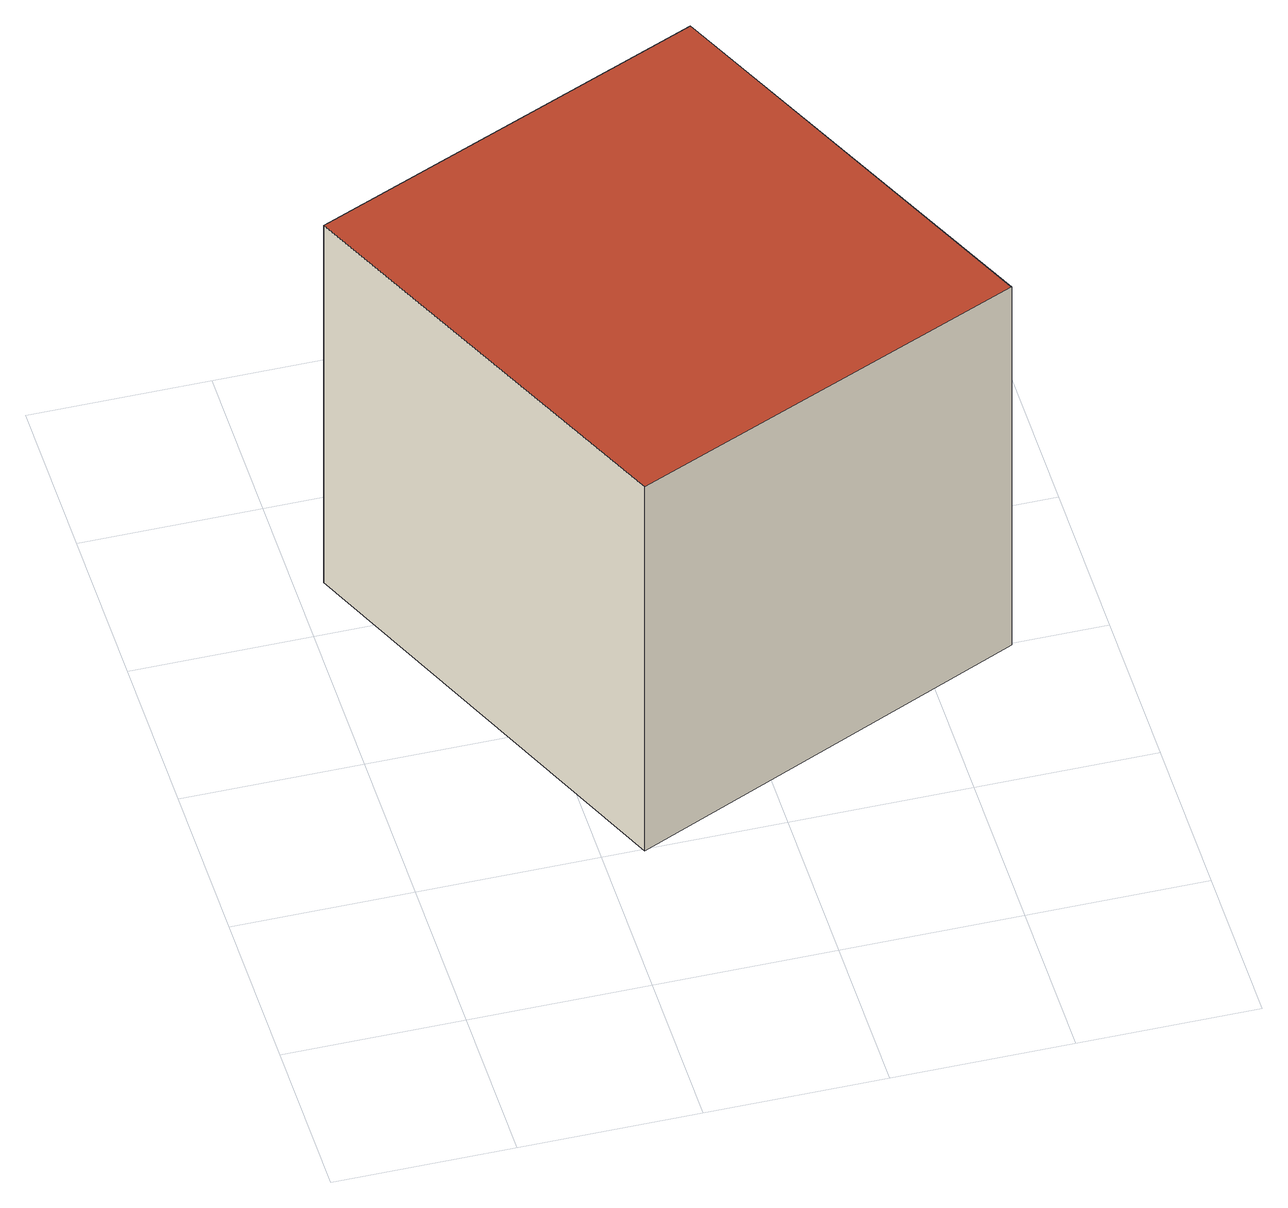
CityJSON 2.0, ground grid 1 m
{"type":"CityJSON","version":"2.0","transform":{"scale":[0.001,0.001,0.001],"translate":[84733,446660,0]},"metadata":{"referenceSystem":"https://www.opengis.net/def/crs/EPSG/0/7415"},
"CityObjects":{
"building1":{"type":"Building","attributes":{"b3_dak_type":"multiple horizontal","b3_h_dak_50p":3.11,"b3_h_dak_70p":3.13,"b3_h_dak_max":3.23,"b3_h_dak_min":2.91,"b3_h_maaiveld":0.571,"b3_kas_warenhuis":false,"b3_mutatie_ahn3_ahn4":false,"b3_reconstructie_onvolledig":false,"b3_rmse_lod12":0.0435,"b3_rmse_lod13":0.0435,"b3_rmse_lod22":0.0344,"b3_val3dity_lod12":"[]","b3_val3dity_lod13":"[]","b3_val3dity_lod22":"[]","b3_volume_lod12":16.46,"b3_volume_lod13":16.46,"b3_volume_lod22":16.38,"geconstateerd":false,"oorspronkelijkbouwjaar":2000,"status":"Pand in gebruik"},"children":["building1-1"]},
"building1-1":{"type":"BuildingPart","parents":["building1"],"geometry":[{"type":"Solid","lod":"2.2","boundaries":[[[[0,1,2,3]],[[4,0,3,5]],[[5,3,2,6]],[[6,2,1,7]],[[7,1,0,4]],[[7,4,5,6]]]],"semantics":{"surfaces":[{"type":"GroundSurface"},{"type":"WallSurface","on_footprint_edge":true},{"type":"RoofSurface"}],"values":[[0,1,1,1,1,2]]}}]}
},
"vertices":[
[1226,986,570],[157,3378,570],[2399,4380,570],[3470,1988,570],[1226,986,3164],[3470,1988,3116],[2399,4380,3066],[157,3378,3114]
]}
